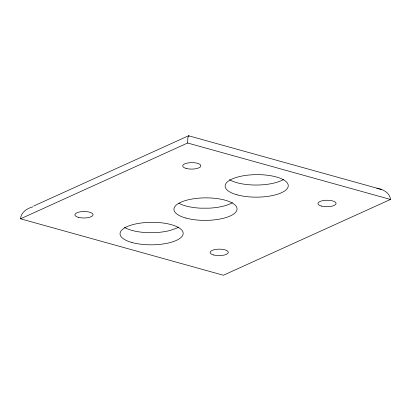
<?xml version="1.0" encoding="UTF-8"?>
<svg xmlns="http://www.w3.org/2000/svg" width="411" height="411" viewBox="0 0 411 411"><rect width="100%" height="100%" fill="white"/><g stroke="black" fill="none" stroke-linecap="round" stroke-linejoin="round"><path stroke-width="0.62" d="M20.55 218.801L187.616 143.007L187.848 137.819L188.572 135.758L381.264 189.379C385.729 190.93 390.203 194.362 390.45 199.448L223.384 275.242L20.55 218.801C20.93 212.353 27.141 208.269 32.88 206.825M33.63 206.05L188.572 135.758L189.06 136.113M376.861 188.372L381.264 189.379M187.616 143.007L390.45 199.448M232.451 202.654A31.56 11.256 -0.4 0 1 208.958 208.172L200.717 208.172A31.56 11.256 -0.4 0 1 178.862 203.255M283.647 179.427A31.56 11.256 -0.4 0 1 229.513 179.715M178.559 227.103A31.56 11.256 -0.4 0 1 176.201 228.326L170.272 230.401A31.56 11.256 -0.4 0 1 124.425 227.391M185.829 218.046A31.56 11.256 -0.4 0 0 236.705 210.607A31.56 11.256 -0.4 0 0 193.961 198.713A31.56 11.256 -0.4 0 0 185.829 218.046M237.029 194.819A31.56 11.256 -0.4 0 0 287.906 187.38A31.56 11.256 -0.4 0 0 245.162 175.487A31.56 11.256 -0.4 0 0 237.029 194.819M78.337 217.327A9.078 3.237 -0.4 0 0 92.973 215.184A9.078 3.237 -0.4 0 0 80.679 211.763A9.078 3.237 -0.4 0 0 78.337 217.327M131.936 242.495A31.56 11.256 -0.4 0 0 182.818 235.056A31.56 11.256 -0.4 0 0 140.074 223.163A31.56 11.256 -0.4 0 0 131.936 242.495M213.561 254.954A9.078 3.237 -0.4 0 0 228.197 252.816A9.078 3.237 -0.4 0 0 215.903 249.395A9.078 3.237 -0.4 0 0 213.561 254.954M186.121 168.428A9.078 3.237 -0.4 0 0 200.758 166.285A9.078 3.237 -0.4 0 0 188.459 162.864A9.078 3.237 -0.4 0 0 186.121 168.428M321.345 206.055A9.078 3.237 -0.4 0 0 335.982 203.918A9.078 3.237 -0.4 0 0 323.683 200.496A9.078 3.237 -0.4 0 0 321.345 206.055"/></g></svg>
